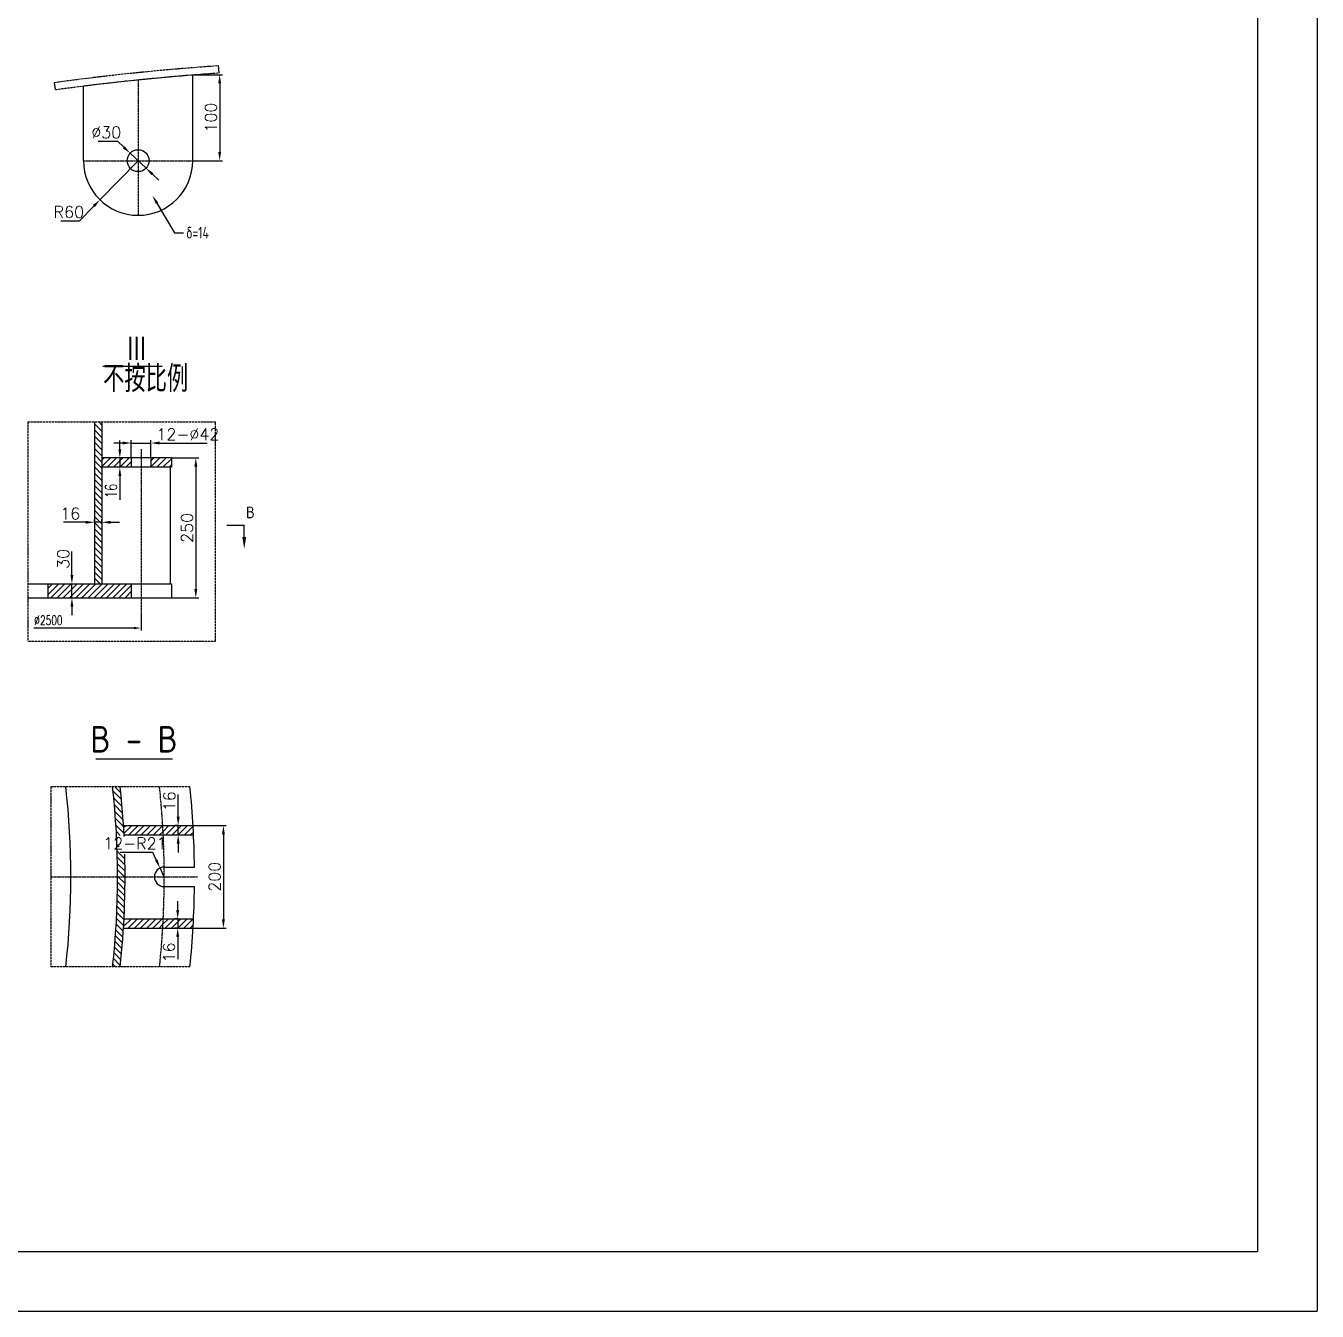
# Model space of a CAD drawing. Header units: millimetres. Extents: x 352 to 14123, y 79 to 19556.
# Drawn here: x 7033 to 14123, y 79 to 7137 of the extents above; entities that cross this region are included whole.
import ezdxf

# ---------------------------------------------------------------- set-up
doc = ezdxf.new("R2010")
doc.units = ezdxf.units.MM
doc.linetypes.add('ACAD_ISO04W100', pattern=[30.5, 24, -3, 0.5, -3])
doc.linetypes.add('ACAD_ISO05W100', pattern=[33, 24, -3, 0, -3, 0, -3])
doc.layers.add('1轮廓实线层', color=7, linetype='Continuous', lineweight=30)
for name, color, linetype in [('2细线层', 4, 'Continuous'), ('6文字层', 3, 'Continuous'), ('LAYER1', 1, 'ACAD_ISO04W100'), ('LAYER2', 2, 'Continuous'), ('LAYER3', 3, 'Continuous')]:
    doc.layers.add(name, color=color, linetype=linetype)
doc.styles.add('HZ', font='txt', dxfattribs={"bigfont": 'hztxt'})
doc.styles.get("Standard").update_dxf_attribs({"font": 'txt.shx', "bigfont": 'gbcbig.shx'})

msp = doc.modelspace()

# ---------------------------------------------------------------- linework, layer by layer
at = {"color": 4}
msp.add_line((8137.39429, 4394.10683), (8232.22705, 4394.10683), dxfattribs=at)
at = {"layer": '1轮廓实线层'}
for p in [(13795.01262, 19227.6616), (1171.25655, 406.78891)]:
    msp.add_line(p, (13795.01262, 406.78891), dxfattribs=at)
at = {"layer": '2细线层'}
for p in [(14122.90239, 19555.55136), (351.53213, 78.89914)]:
    msp.add_line(p, (14122.90239, 78.89914), dxfattribs=at)
at = {"layer": 'LAYER1', "ltscale": 0.5}
for p, q in [((7649.24133, 6840.67626), (7649.24133, 6096.0105)), ((7349.24133, 6396.0105), (7949.24133, 6396.0105)), ((7665.80502, 4811.49481), (7665.80502, 3907.1612)), ((7170.82412, 2463.85738), (7978.4771, 2463.85738))]:
    msp.add_line(p, q, dxfattribs=at)
msp.add_arc((3056.85671, 2463.85738), 4736, 354.005104196, 5.994895804, dxfattribs=at)
at = {"layer": 'LAYER2'}
for p, q in [((7349.24133, 6396.0105), (7349.24133, 6806.60785)), ((7949.24133, 6396.0105), (7949.24133, 6867.90621)), ((7409.80502, 4962.07781), (7409.80502, 4072.75882)), ((7450.76502, 4962.07781), (7450.76502, 4072.75882)), ((7832.20502, 4763.95882), (7450.76502, 4763.95882)), ((7612.04502, 4763.95882), (7612.04502, 4712.75882)), ((7719.56502, 4763.95882), (7719.56502, 4712.75882)), ((7832.20502, 4763.95882), (7832.20502, 4712.75882)), ((7832.20502, 4712.75882), (7450.76502, 4712.75882)), ((7826.78793, 4072.75882), (7826.78793, 4712.75882)), ((7043.77242, 4072.75882), (7832.20502, 4072.75882)), ((7153.80502, 4072.75882), (7153.80502, 3995.95882)), ((7612.04502, 4072.75882), (7612.04502, 3995.95882)), ((7832.20502, 4072.75882), (7832.20502, 3995.95882)), ((7043.77242, 3995.95882), (7832.20502, 3995.95882)), ((7569.03809, 2745.45738), (7951.1623, 2745.45738)), ((7571.942, 2694.25738), (7953.83962, 2694.25738)), ((7792.85671, 2517.61738), (7958.96194, 2517.61738)), ((7792.85671, 2410.09738), (7958.96194, 2410.09738)), ((7571.942, 2233.45738), (7953.83962, 2233.45738)), ((7569.03809, 2182.25738), (7951.1623, 2182.25738))]:
    msp.add_line(p, q, dxfattribs=at)
msp.add_circle((7649.24133, 6396.0105), 60, dxfattribs=at)
for centre, radius, start, end in [((7649.24133, 6396.0105), 300, 180, 0), ((3056.85671, 2463.85738), 4224, 353.275278939, 6.724721061), ((3056.85671, 2463.85738), 4480, 353.661172668, 6.338827332), ((3056.85671, 2463.85738), 4520.96, 2.810661916, 6.281165164), ((3056.85671, 2463.85738), 4902.4, 0.628321403, 5.790705666), ((3056.85671, 2463.85738), 4520.96, 353.718834836, 1.567228206), ((7792.85671, 2463.85738), 53.76, 90, 270), ((3056.85671, 2463.85738), 4902.4, 354.209294334, 359.371678597)]:
    msp.add_arc(centre, radius, start, end, dxfattribs=at)
at = {"layer": 'LAYER2', "extrusion": (0, 0, -1)}
msp.add_ellipse((9049.24133, 3411.39062), major_axis=(7000, 0), ratio=0.5, start_param=4.4670788905, end_param=4.5545920846, dxfattribs=at)
at = {"layer": 'LAYER3', "linetype": 'ByBlock', "ltscale": 2}
for p, q in [((8093.84348, 6878.6371), (8091.0945, 6918.54263)), ((7194.98687, 6786.36178), (7189.54386, 6825.99034)), ((7949.24133, 6867.90441), (8113.22041, 6867.90441)), ((8097.22041, 6819.90441), (8097.22041, 6444.0105)), ((7429.97902, 6502.89781), (7535.6143, 6502.89781)), ((7535.6143, 6502.89781), (7570.57646, 6470.00941)), ((7649.24133, 6396.0105), (7439.85516, 6181.16769)), ((7692.94403, 6354.89999), (7605.53862, 6437.121)), ((7949.24133, 6396.0105), (8113.22041, 6396.0105)), ((7727.9062, 6322.01159), (7762.86836, 6289.12319)), ((7328.18253, 6066.58486), (7406.35337, 6146.79284)), ((7225.20686, 6066.58486), (7328.18253, 6066.58486)), ((7456.06166, 5267.12207), (7780.61272, 5267.12207)), ((7450.76502, 4910.79816), (7409.80502, 4951.75816)), ((7450.76502, 4876.85703), (7409.80502, 4917.81703)), ((7450.76502, 4944.73929), (7433.42649, 4962.07781)), ((7450.76502, 4842.91591), (7409.80502, 4883.87591)), ((7450.76502, 4808.97478), (7409.80502, 4849.93478)), ((7564.04502, 4845.78797), (7516.04502, 4845.78797)), ((7549.06102, 4811.95882), (7549.06102, 4859.95882)), ((7612.04502, 4763.95882), (7612.04502, 4861.78797)), ((7612.04502, 4845.78797), (7719.56502, 4845.78797)), ((7719.56502, 4763.95882), (7719.56502, 4861.78797)), ((7767.56502, 4845.78797), (8029.45567, 4845.78797)), ((7450.76502, 4775.03366), (7409.80502, 4815.99366)), ((7450.76502, 4741.09253), (7409.80502, 4782.05253)), ((7450.76502, 4751.00589), (7463.71794, 4763.95882)), ((7450.76502, 4717.06477), (7497.65907, 4763.95882)), ((7480.4002, 4712.75882), (7531.6002, 4763.95882)), ((7514.34132, 4712.75882), (7565.54132, 4763.95882)), ((7549.06102, 4763.95882), (7533.06102, 4763.95882)), ((7548.28245, 4712.75882), (7599.48245, 4763.95882)), ((7549.06102, 4763.95882), (7549.06102, 4712.75882)), ((7719.56502, 4748.27689), (7735.24695, 4763.95882)), ((7719.56502, 4714.33576), (7769.18807, 4763.95882)), ((7751.9292, 4712.75882), (7803.1292, 4763.95882)), ((7785.87033, 4712.75882), (7832.20502, 4759.09351)), ((7832.20502, 4763.95882), (7982.1481, 4763.95882)), ((7450.76502, 4707.15141), (7409.80502, 4748.11141)), ((7450.76502, 4673.21028), (7409.80502, 4714.17028)), ((7450.76502, 4639.26916), (7409.80502, 4680.22916)), ((7549.06102, 4712.75882), (7533.06102, 4712.75882)), ((7582.22357, 4712.75882), (7612.04502, 4742.58027)), ((7819.81145, 4712.75882), (7832.20502, 4725.15239)), ((7966.1481, 4715.95882), (7966.1481, 4043.95882)), ((7450.76502, 4605.32803), (7409.80502, 4646.28803)), ((7450.76502, 4571.3869), (7409.80502, 4612.3469)), ((7549.06102, 4664.75882), (7549.06102, 4534.3059)), ((7450.76502, 4537.44578), (7409.80502, 4578.40578)), ((7450.76502, 4503.50465), (7409.80502, 4544.46465)), ((7450.76502, 4469.56353), (7409.80502, 4510.52353)), ((7450.76502, 4435.6224), (7409.80502, 4476.5824)), ((7361.80502, 4410.48043), (7239.26266, 4410.48043)), ((7450.76502, 4401.68128), (7409.80502, 4442.64128)), ((7409.80502, 4410.48043), (7409.80502, 4426.48043)), ((7450.76502, 4410.48043), (7409.80502, 4410.48043)), ((7450.76502, 4367.74015), (7409.80502, 4408.70015)), ((7450.76502, 4410.48043), (7450.76502, 4426.48043)), ((7498.76502, 4410.48043), (7546.76502, 4410.48043)), ((7450.76502, 4333.79903), (7409.80502, 4374.75903)), ((7450.76502, 4299.8579), (7409.80502, 4340.8179)), ((8232.22705, 4329.14694), (8232.22705, 4394.10683)), ((7450.76502, 4265.91678), (7409.80502, 4306.87678)), ((7450.76502, 4231.97565), (7409.80502, 4272.93565)), ((7285.98999, 4120.75882), (7285.98999, 4250.07409)), ((7450.76502, 4198.03452), (7409.80502, 4238.99452)), ((7450.76502, 4164.0934), (7409.80502, 4205.0534)), ((7450.76502, 4130.15227), (7409.80502, 4171.11227)), ((7450.76502, 4096.21115), (7409.80502, 4137.17115)), ((7153.80502, 4046.75239), (7179.81145, 4072.75882)), ((7153.80502, 4012.81126), (7213.75258, 4072.75882)), ((7170.8937, 3995.95882), (7247.6937, 4072.75882)), ((7204.83483, 3995.95882), (7281.63483, 4072.75882)), ((7217.62115, 4072.75882), (7301.98999, 4072.75882)), ((7238.77595, 3995.95882), (7315.57595, 4072.75882)), ((7272.71708, 3995.95882), (7349.51708, 4072.75882)), ((7285.98999, 3995.95882), (7285.98999, 4072.75882)), ((7306.6582, 3995.95882), (7383.4582, 4072.75882)), ((7340.59933, 3995.95882), (7417.39933, 4072.75882)), ((7374.54045, 3995.95882), (7451.34045, 4072.75882)), ((7408.48158, 3995.95882), (7485.28158, 4072.75882)), ((7440.27623, 4072.75882), (7409.80502, 4103.23002)), ((7442.42271, 3995.95882), (7519.22271, 4072.75882)), ((7476.36383, 3995.95882), (7553.16383, 4072.75882)), ((7510.30496, 3995.95882), (7587.10496, 4072.75882)), ((7544.24608, 3995.95882), (7612.04502, 4063.75776)), ((7217.62115, 3995.95882), (7301.98999, 3995.95882)), ((7578.18721, 3995.95882), (7612.04502, 4029.81663)), ((7832.20502, 3995.95882), (7982.1481, 3995.95882)), ((7285.98999, 3947.95882), (7285.98999, 3899.95882)), ((7665.80502, 3907.1612), (7665.80502, 3817.00129)), ((7627.40502, 3829.80129), (7075.99984, 3829.80129)), ((7837.5893, 3110.55251), (7416.49485, 3110.55251)), ((7557.9079, 2887.6705), (7512.18322, 2933.39518)), ((7554.20438, 2925.31514), (7521.03494, 2958.48458)), ((7869.5748, 2793.45738), (7869.5748, 2915.99974)), ((7561.26397, 2850.3733), (7516.0009, 2895.63637)), ((7564.2828, 2813.41334), (7519.46458, 2858.23156)), ((7566.97402, 2776.781), (7522.58482, 2821.1702)), ((7569.34675, 2740.46714), (7525.3716, 2784.44229)), ((7571.40965, 2704.46312), (7527.83436, 2748.03841)), ((7550.55561, 2691.37603), (7529.98205, 2711.9496)), ((7569.748, 2733.84182), (7581.36355, 2745.45738)), ((7571.55562, 2701.70833), (7615.30467, 2745.45738)), ((7598.0458, 2694.25738), (7649.2458, 2745.45738)), ((7631.98693, 2694.25738), (7683.18693, 2745.45738)), ((7665.92805, 2694.25738), (7717.12805, 2745.45738)), ((7699.86918, 2694.25738), (7751.06918, 2745.45738)), ((7733.8103, 2694.25738), (7784.50734, 2744.95442)), ((7767.75143, 2694.25738), (7786.30872, 2712.81467)), ((7784.50734, 2744.95442), (7785.0103, 2745.45738)), ((7786.30872, 2712.81467), (7818.95143, 2745.45738)), ((7801.69255, 2694.25738), (7852.89255, 2745.45738)), ((7835.63368, 2694.25738), (7886.83368, 2745.45738)), ((7869.5748, 2745.45738), (7853.5748, 2745.45738)), ((7869.5748, 2694.25738), (7920.7748, 2745.45738)), ((7869.5748, 2694.25738), (7869.5748, 2745.45738)), ((7869.5748, 2694.25738), (7885.5748, 2694.25738)), ((7903.51593, 2694.25738), (7951.35455, 2742.09599)), ((7937.45705, 2694.25738), (7953.07961, 2709.87993)), ((7953.83962, 2745.45738), (8133.7438, 2745.45738)), ((8117.7438, 2697.45738), (8117.7438, 2230.25738)), ((7536.59685, 2671.39366), (7531.82313, 2676.16738)), ((7544.86188, 2629.18751), (7533.36567, 2640.68372)), ((7869.5748, 2646.25738), (7869.5748, 2598.25738)), ((7576.721, 2563.38727), (7534.61731, 2605.49096)), ((7577.35, 2528.81714), (7535.58532, 2570.58183)), ((7551.20556, 2599.07724), (7728.48556, 2599.07724)), ((7728.48556, 2599.07724), (7749.11734, 2555.73754)), ((7577.71278, 2494.51324), (7536.27663, 2535.94939)), ((7574.42751, 2463.85738), (7536.69784, 2501.58706)), ((7792.85671, 2463.85738), (7769.74912, 2512.39784)), ((7577.26358, 2393.13906), (7536.75486, 2433.64778)), ((7540.48639, 2463.85738), (7536.85524, 2467.48852)), ((7577.66385, 2426.67992), (7540.48639, 2463.85738)), ((7577.81544, 2460.46945), (7574.42751, 2463.85738)), ((7575.73818, 2326.78221), (7535.80344, 2366.71695)), ((7576.61999, 2359.84153), (7536.40243, 2400.05909)), ((7573.27937, 2261.35876), (7533.88659, 2300.75155)), ((7574.62308, 2293.95619), (7534.96315, 2333.61612)), ((7866.69169, 2281.45738), (7866.69169, 2329.45738)), ((7567.92091, 2164.89386), (7529.28656, 2203.5282)), ((7569.92404, 2196.83185), (7531.04376, 2235.71212)), ((7571.71158, 2228.98543), (7532.57858, 2268.11843)), ((7569.55015, 2190.58597), (7612.42156, 2233.45738)), ((7571.58485, 2226.56179), (7578.48043, 2233.45738)), ((7595.16268, 2182.25738), (7646.36268, 2233.45738)), ((7629.10381, 2182.25738), (7680.30381, 2233.45738)), ((7663.04493, 2182.25738), (7714.24493, 2233.45738)), ((7696.98606, 2182.25738), (7748.18606, 2233.45738)), ((7730.92718, 2182.25738), (7782.12718, 2233.45738)), ((7764.86831, 2182.25738), (7785.67058, 2203.05964)), ((7785.67058, 2203.05964), (7816.06831, 2233.45738)), ((7798.80944, 2182.25738), (7850.00944, 2233.45738)), ((7832.75056, 2182.25738), (7883.95056, 2233.45738)), ((7869.5748, 2233.45738), (7850.69169, 2233.45738)), ((7866.69169, 2233.45738), (7866.69169, 2182.25738)), ((7866.69169, 2182.25738), (7917.89169, 2233.45738)), ((7900.63281, 2182.25738), (7951.83281, 2233.45738)), ((7934.57394, 2182.25738), (7952.14145, 2199.82489)), ((7563.28371, 2101.6488), (7525.12189, 2139.81062)), ((7565.70618, 2133.16746), (7527.31124, 2171.5624)), ((7869.5748, 2182.25738), (7850.69169, 2182.25738)), ((7866.69169, 2134.25738), (7866.69169, 2011.71501)), ((7953.83962, 2182.25738), (8133.7438, 2182.25738)), ((7557.83022, 2039.22004), (7520.11673, 2076.93353)), ((7560.6572, 2070.33418), (7522.72246, 2108.26893)), ((7551.58843, 1977.57958), (7514.30081, 2014.8672)), ((7554.80619, 2008.30294), (7517.30834, 2045.80079)), ((7525.99671, 1969.23017), (7511.09751, 1984.12938))]:
    msp.add_line(p, q, dxfattribs=at)
at = {"layer": 'LAYER3', "linetype": 'ACAD_ISO05W100', "ltscale": 0.5}
for p, q in [((7043.77242, 4962.07781), (8073.55944, 4962.07781)), ((7043.77242, 4962.07781), (7043.77242, 3758.10825)), ((8073.55944, 3758.10825), (8073.55944, 4962.07781)), ((7048.08206, 3758.10825), (8073.55944, 3758.10825)), ((7170.82412, 2958.48458), (7170.82412, 1969.23017)), ((7934.2402, 2958.48458), (7170.82412, 2958.48458)), ((7934.2402, 1969.23017), (7170.82412, 1969.23017))]:
    msp.add_line(p, q, dxfattribs=at)
at = {"layer": 'LAYER3', "linetype": 'ByBlock', "ltscale": 2}
msp.add_lwpolyline([(7752.84021, 6163.04427), (7849.86653, 6000.80402), (7897.86653, 6000.80402)], dxfattribs=at)
at = {"layer": 'LAYER3', "linetype": 'ACAD_ISO05W100', "ltscale": 0.5}
for points, knots in [([(7189.54386, 6825.99034), (7380.93693, 6852.27831), (7574.54475, 6874.50523), (7876.39881, 6902.48298), (7983.57608, 6911.13598), (8091.0945, 6918.54263)], [4.44429550759, 4.44429550759, 4.44429550759, 4.44429550759, 4.52909694116, 4.52909694116, 4.57547620507, 4.57547620507, 4.57547620507, 4.57547620507]), ([(7194.98687, 6786.36178), (7235.74281, 6791.95995), (7276.6002, 6797.37349), (7573.17512, 6835.23334), (7832.49004, 6860.63205), (8093.84348, 6878.6371)], [4.44429548238, 4.44429548238, 4.44429548238, 4.44429548238, 4.46240943107, 4.46240943107, 4.57547620024, 4.57547620024, 4.57547620024, 4.57547620024])]:
    msp.add_open_spline(points, degree=3, knots=knots, dxfattribs=at)
at = {"layer": 'LAYER3', "linetype": 'ByBlock', "ltscale": 2}
for points in [[(8089.22041, 6819.90441), (8105.22041, 6819.90441), (8097.22041, 6867.90441)], [(7576.05786, 6475.83643), (7565.09506, 6464.18238), (7605.53862, 6437.121)], [(8089.22041, 6444.0105), (8105.22041, 6444.0105), (8097.22041, 6396.0105)], [(7733.3876, 6327.83862), (7722.4248, 6316.18456), (7692.94403, 6354.89999)], [(7400.62423, 6152.37647), (7412.08251, 6141.20921), (7439.85516, 6181.16769)], [(7745.97434, 6158.9382), (7728.20378, 6204.2395), (7759.70608, 6167.15035)], [(7564.04502, 4853.78797), (7564.04502, 4837.78797), (7612.04502, 4845.78797)], [(7767.56502, 4853.78797), (7767.56502, 4837.78797), (7719.56502, 4845.78797)], [(7541.06102, 4811.95882), (7557.06102, 4811.95882), (7549.06102, 4763.95882)], [(7958.1481, 4715.95882), (7974.1481, 4715.95882), (7966.1481, 4763.95882)], [(7541.06102, 4664.75882), (7557.06102, 4664.75882), (7549.06102, 4712.75882)], [(7361.80502, 4418.48043), (7361.80502, 4402.48043), (7409.80502, 4410.48043)], [(7498.76502, 4418.48043), (7498.76502, 4402.48043), (7450.76502, 4410.48043)], [(8242.89372, 4329.14694), (8221.56038, 4329.14694), (8232.22705, 4265.14694)], [(7277.98999, 4120.75882), (7293.98999, 4120.75882), (7285.98999, 4072.75882)], [(7958.1481, 4043.95882), (7974.1481, 4043.95882), (7966.1481, 3995.95882)], [(7277.98999, 3947.95882), (7293.98999, 3947.95882), (7285.98999, 3995.95882)], [(7627.40502, 3836.20129), (7627.40502, 3823.40129), (7665.80502, 3829.80129)], [(7861.5748, 2793.45738), (7877.5748, 2793.45738), (7869.5748, 2745.45738)], [(7861.5748, 2646.25738), (7877.5748, 2646.25738), (7869.5748, 2694.25738)], [(8109.7438, 2697.45738), (8125.7438, 2697.45738), (8117.7438, 2745.45738)], [(7756.34062, 2559.17617), (7741.89406, 2552.29891), (7769.74912, 2512.39784)], [(7858.69169, 2281.45738), (7874.69169, 2281.45738), (7866.69169, 2233.45738)], [(8109.7438, 2230.25738), (8125.7438, 2230.25738), (8117.7438, 2182.25738)], [(7858.69169, 2134.25738), (7874.69169, 2134.25738), (7866.69169, 2182.25738)]]:
    msp.add_solid(points, dxfattribs=at)

# ---------------------------------------------------------------- texts
at = {"insert": (8241.40643, 4497.12469), "char_height": 64, "width": 456.2531929, "attachment_point": 1}
msp.add_mtext('{\\Fisocp.shx|c0;B}', dxfattribs=at)
at = {"layer": '6文字层', "color": 2, "style": 'HZ', "width": 0.8}
for s, height, p in [('Ⅲ', 146.16869, (7582.9019, 5288.16433)), ('不按比例', 146.168686, (7457.05659, 5125.53524))]:
    msp.add_text(s, height=height, dxfattribs=at).set_placement(p)
at = {"layer": '6文字层', "color": 2, "insert": (7626.92922, 3219.38325), "char_height": 146.1686858, "attachment_point": 5, "style": 'HZ'}
msp.add_mtext('{\\Fisocp.shx|c0;B - B}', dxfattribs=at)
at = {"layer": 'LAYER3', "linetype": 'ByBlock', "width": 0.7}
for s, height, p in [('δ=14', 64, (7913.86653, 5968.80402)), ('∅', 51.2, (7078.90842, 3846.73986)), ('2500', 51.2, (7111.16442, 3846.73986))]:
    msp.add_text(s, height=height, dxfattribs=at).set_placement(p)
msp.add_text('16', height=64, rotation=90, dxfattribs=at).set_placement((7533.05472, 4544.72354))
at = {"layer": 'LAYER3', "linetype": 'ByBlock', "ltscale": 2, "char_height": 64, "attachment_point": 5, "rotation": 90}
for s, insert in [('100', (8049.22041, 6632.30162)), ('250', (7918.1481, 4379.95882)), ('\\A1;30', (7237.98999, 4209.41646)), ('\\A1;16', (7821.5748, 2878.72856)), ('200', (8069.7375, 2463.85738)), ('\\A1;16', (7818.69169, 2048.9862))]:
    msp.add_mtext(s, dxfattribs=dict(at, insert=insert))
at = {"layer": 'LAYER3', "linetype": 'ByBlock', "ltscale": 2, "char_height": 64, "attachment_point": 5}
for s, insert in [('\\A1;%%c30', (7474.79666, 6550.89781)), ('R60', (7268.69469, 6114.58486)), ('\\A1;12-%%c42', (7922.51034, 4893.79427)), ('\\A1;16', (7276.53384, 4458.48043)), ('\\A1;12-R21', (7631.84556, 2647.08354))]:
    msp.add_mtext(s, dxfattribs=dict(at, insert=insert))

doc.saveas('drawing.dxf')
